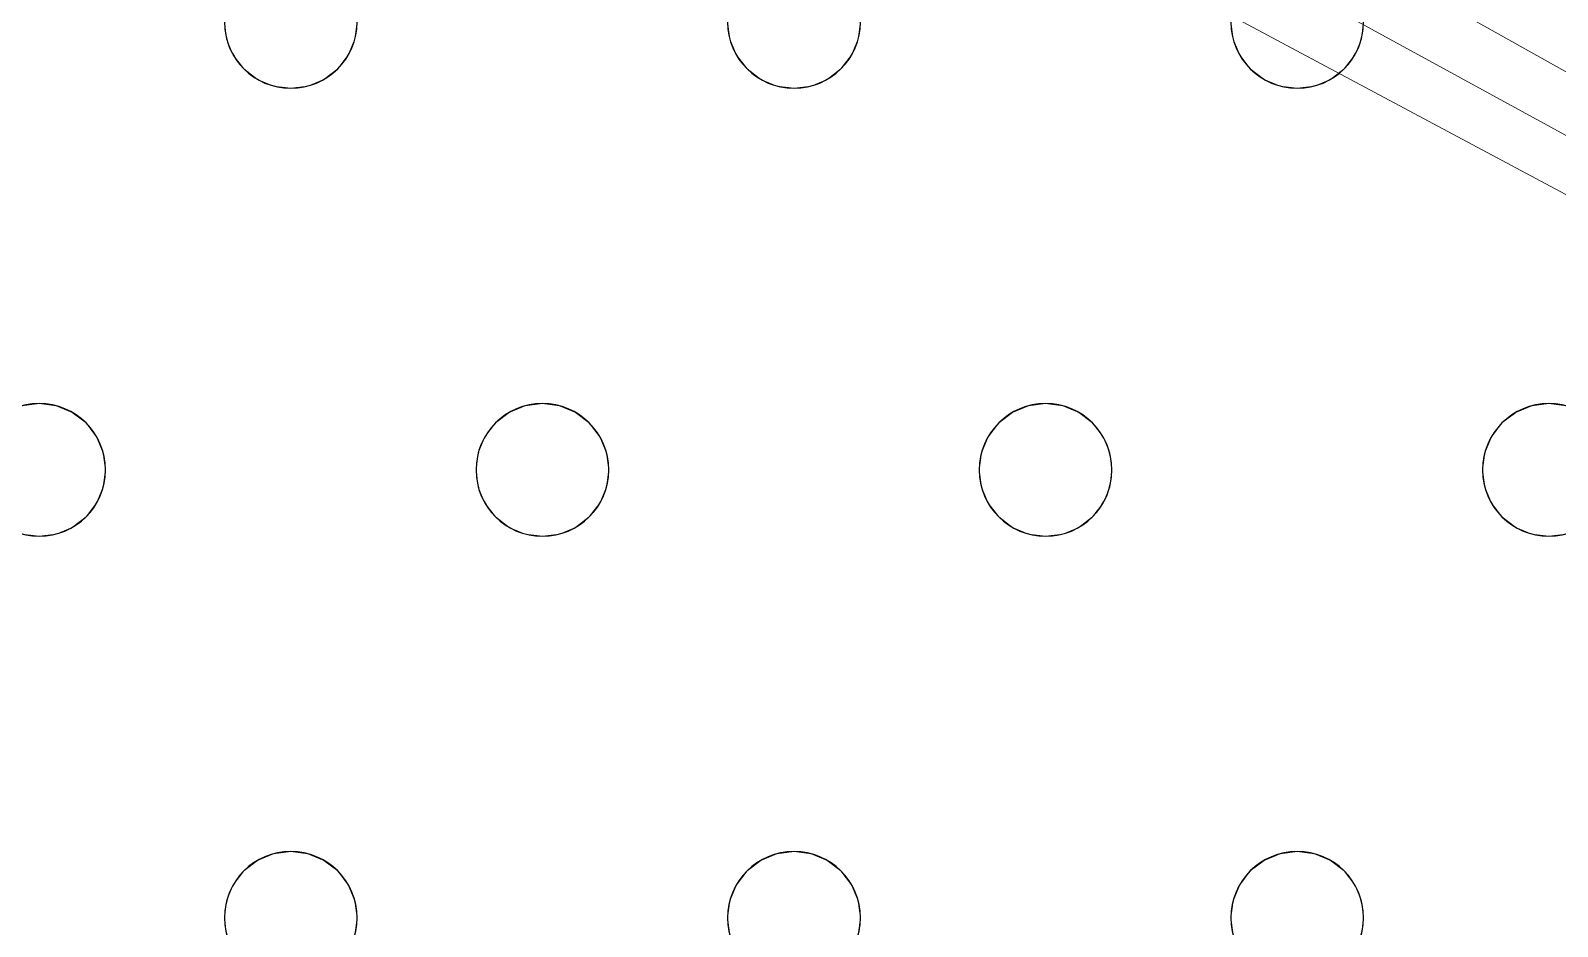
# Model space of a CAD drawing. Header units: millimetres. Extents: x -1 to 1201, y -701 to 1.
# Drawn here: x 695.6 to 787.6, y -287.5 to -233.5 of the extents above; entities that cross this region are included whole.
import ezdxf

# ---------------------------------------------------------------- set-up
doc = ezdxf.new("R2010")
doc.units = ezdxf.units.MM
doc.layers.add('IQ_200_3D', color=1, linetype='Continuous')
doc.layers.add('IQ_204_2D', color=7, linetype='Continuous')

msp = doc.modelspace()

# ---------------------------------------------------------------- linework, layer by layer
at = {"layer": 'IQ_200_3D', "lineweight": 18}
for points, invisible_edges in [([(684.951, -233, 890), (684.815, -234.035, 890), (707.421, -234.035, 890), (707.284, -233, 890)], 10), ([(684.951, -233, 888), (707.284, -233, 888), (707.421, -234.035, 888), (684.815, -234.035, 888)], 5), ([(707.284, -233, 890), (707.421, -234.035, 890), (707.421, -234.035, 888), (707.284, -233, 888)], 2), ([(715.284, -233, 890), (715.148, -234.035, 890), (737.754, -234.035, 890), (737.618, -233, 890)], 10), ([(737.754, -234.035, 888), (715.148, -234.035, 888), (715.284, -233, 888), (737.618, -233, 888)], 5), ([(715.148, -234.035, 890), (715.284, -233, 890), (715.284, -233, 888), (715.148, -234.035, 888)], 8), ([(737.618, -233, 890), (737.754, -234.035, 890), (737.754, -234.035, 888), (737.618, -233, 888)], 2), ([(768.087, -234.035, 890), (767.951, -233, 890), (745.618, -233, 890), (745.481, -234.035, 890)], 10), ([(745.618, -233, 888), (767.951, -233, 888), (768.087, -234.035, 888), (745.481, -234.035, 888)], 5), ([(745.481, -234.035, 890), (745.618, -233, 890), (745.618, -233, 888), (745.481, -234.035, 888)], 8), ([(767.951, -233, 890), (768.087, -234.035, 890), (768.087, -234.035, 888), (767.951, -233, 888)], 2), ([(775.951, -233, 890), (775.815, -234.035, 890), (798.421, -234.035, 890), (798.284, -233, 890)], 10), ([(775.951, -233, 888), (798.284, -233, 888), (798.421, -234.035, 888), (775.815, -234.035, 888)], 5), ([(775.815, -234.035, 890), (775.951, -233, 890), (775.951, -233, 888), (775.815, -234.035, 888)], 8), ([(707.82, -235, 890), (707.421, -234.035, 890), (684.815, -234.035, 890), (684.415, -235, 890)], 10), ([(707.82, -235, 888), (696.118, -256, 888), (684.415, -235, 888), (684.815, -234.035, 888)], 11), ([(707.421, -234.035, 888), (707.82, -235, 888), (684.815, -234.035, 888)], 14), ([(707.421, -234.035, 890), (707.82, -235, 890), (707.82, -235, 888), (707.421, -234.035, 888)], 10), ([(738.153, -235, 890), (737.754, -234.035, 890), (715.148, -234.035, 890), (714.748, -235, 890)], 10), ([(714.748, -235, 888), (715.148, -234.035, 888), (738.153, -235, 888), (726.451, -256, 888)], 14), ([(714.748, -235, 890), (715.148, -234.035, 890), (715.148, -234.035, 888), (714.748, -235, 888)], 10), ([(737.754, -234.035, 888), (738.153, -235, 888), (715.148, -234.035, 888)], 14), ([(737.754, -234.035, 890), (738.153, -235, 890), (738.153, -235, 888), (737.754, -234.035, 888)], 10), ([(768.487, -235, 890), (768.087, -234.035, 890), (745.481, -234.035, 890), (745.082, -235, 890)], 10), ([(745.082, -235, 888), (745.481, -234.035, 888), (768.487, -235, 888), (756.784, -256, 888)], 14), ([(745.082, -235, 890), (745.481, -234.035, 890), (745.481, -234.035, 888), (745.082, -235, 888)], 10), ([(745.481, -234.035, 888), (768.087, -234.035, 888), (768.487, -235, 888)], 13), ([(768.087, -234.035, 890), (768.487, -235, 890), (768.487, -235, 888), (768.087, -234.035, 888)], 10), ([(798.82, -235, 890), (798.421, -234.035, 890), (775.815, -234.035, 890), (775.415, -235, 890)], 10), ([(798.82, -235, 888), (787.118, -256, 888), (775.415, -235, 888), (775.815, -234.035, 888)], 11), ([(775.415, -235, 890), (775.815, -234.035, 890), (775.815, -234.035, 888), (775.415, -235, 888)], 10), ([(798.421, -234.035, 888), (798.82, -235, 888), (775.815, -234.035, 888)], 14), ([(696.118, -256, 890), (684.415, -235, 890), (683.779, -235.828, 890), (695.082, -256.136, 890)], 5), ([(683.779, -235.828, 888), (684.415, -235, 888), (696.118, -256, 888), (695.082, -256.136, 888)], 10), ([(696.118, -256, 890), (707.82, -235, 890), (684.415, -235, 890)], 15), ([(708.456, -235.828, 890), (707.82, -235, 890), (696.118, -256, 890), (697.153, -256.136, 890)], 10), ([(708.456, -235.828, 888), (697.153, -256.136, 888), (696.118, -256, 888), (707.82, -235, 888)], 5), ([(707.82, -235, 890), (708.456, -235.828, 890), (708.456, -235.828, 888), (707.82, -235, 888)], 10), ([(714.113, -235.828, 890), (726.451, -256, 890), (714.748, -235, 890)], 3), ([(726.451, -256, 888), (725.416, -256.136, 888), (714.113, -235.828, 888), (714.748, -235, 888)], 10), ([(714.113, -235.828, 890), (714.748, -235, 890), (714.748, -235, 888), (714.113, -235.828, 888)], 10), ([(726.451, -256, 890), (738.789, -235.828, 890), (738.153, -235, 890), (714.748, -235, 890)], 13), ([(738.789, -235.828, 888), (727.486, -256.136, 888), (726.451, -256, 888), (738.153, -235, 888)], 5), ([(738.153, -235, 890), (738.789, -235.828, 890), (738.789, -235.828, 888), (738.153, -235, 888)], 10), ([(744.446, -235.828, 890), (756.784, -256, 890), (745.082, -235, 890)], 3), ([(744.446, -235.828, 888), (745.082, -235, 888), (756.784, -256, 888)], 14), ([(744.446, -235.828, 890), (745.082, -235, 890), (745.082, -235, 888), (744.446, -235.828, 888)], 10), ([(756.784, -256, 890), (769.122, -235.828, 890), (768.487, -235, 890), (745.082, -235, 890)], 13), ([(756.784, -256, 888), (768.487, -235, 888), (769.122, -235.828, 888), (757.82, -256.136, 888)], 5), ([(768.487, -235, 890), (769.122, -235.828, 890), (769.122, -235.828, 888), (768.487, -235, 888)], 10), ([(787.118, -256, 890), (775.415, -235, 890), (774.779, -235.828, 890), (786.082, -256.136, 890)], 5), ([(787.118, -256, 888), (786.082, -256.136, 888), (774.779, -235.828, 888), (775.415, -235, 888)], 10), ([(774.779, -235.828, 890), (775.415, -235, 890), (775.415, -235, 888), (774.779, -235.828, 888)], 10), ([(787.118, -256, 890), (799.456, -235.828, 890), (798.82, -235, 890), (775.415, -235, 890)], 13), ([(799.456, -235.828, 888), (788.153, -256.136, 888), (787.118, -256, 888), (798.82, -235, 888)], 5), ([(709.284, -236.464, 890), (708.456, -235.828, 890), (697.153, -256.136, 890), (698.118, -256.536, 890)], 10), ([(709.284, -236.464, 888), (697.153, -256.136, 888), (708.456, -235.828, 888)], 3), ([(698.118, -256.536, 888), (697.153, -256.136, 888), (709.284, -236.464, 888), (710.249, -236.864, 888)], 10), ([(710.249, -236.864, 890), (709.284, -236.464, 890), (698.118, -256.536, 890), (698.946, -257.172, 890)], 10), ([(708.456, -235.828, 890), (709.284, -236.464, 890), (709.284, -236.464, 888), (708.456, -235.828, 888)], 10), ([(709.284, -236.464, 890), (710.249, -236.864, 890), (710.249, -236.864, 888), (709.284, -236.464, 888)], 10), ([(713.284, -236.464, 890), (712.32, -236.864, 890), (724.451, -256.536, 890), (725.416, -256.136, 890)], 10), ([(712.32, -236.864, 888), (713.284, -236.464, 888), (724.451, -256.536, 888), (723.622, -257.172, 888)], 10), ([(712.32, -236.864, 890), (713.284, -236.464, 890), (713.284, -236.464, 888), (712.32, -236.864, 888)], 10), ([(714.113, -235.828, 890), (713.284, -236.464, 890), (725.416, -256.136, 890), (726.451, -256, 890)], 10), ([(713.284, -236.464, 888), (714.113, -235.828, 888), (725.416, -256.136, 888), (724.451, -256.536, 888)], 10), ([(713.284, -236.464, 890), (714.113, -235.828, 890), (714.113, -235.828, 888), (713.284, -236.464, 888)], 10), ([(727.486, -256.136, 890), (739.618, -236.464, 890), (738.789, -235.828, 890), (726.451, -256, 890)], 5), ([(739.618, -236.464, 888), (728.451, -256.536, 888), (727.486, -256.136, 888), (738.789, -235.828, 888)], 5), ([(739.618, -236.464, 890), (727.486, -256.136, 890), (728.451, -256.536, 890)], 13), ([(740.582, -236.864, 890), (739.618, -236.464, 890), (728.451, -256.536, 890), (729.279, -257.172, 890)], 10), ([(740.582, -236.864, 888), (728.451, -256.536, 888), (739.618, -236.464, 888)], 3), ([(738.789, -235.828, 890), (739.618, -236.464, 890), (739.618, -236.464, 888), (738.789, -235.828, 888)], 10), ([(739.618, -236.464, 890), (740.582, -236.864, 890), (740.582, -236.864, 888), (739.618, -236.464, 888)], 10), ([(743.618, -236.464, 890), (742.653, -236.864, 890), (754.784, -256.536, 890), (755.749, -256.136, 890)], 10), ([(754.784, -256.536, 888), (742.653, -236.864, 888), (743.618, -236.464, 888), (755.749, -256.136, 888)], 5), ([(742.653, -236.864, 890), (743.618, -236.464, 890), (743.618, -236.464, 888), (742.653, -236.864, 888)], 10), ([(744.446, -235.828, 890), (743.618, -236.464, 890), (755.749, -256.136, 890), (756.784, -256, 890)], 10), ([(755.749, -256.136, 888), (743.618, -236.464, 888), (744.446, -235.828, 888), (756.784, -256, 888)], 5), ([(743.618, -236.464, 890), (744.446, -235.828, 890), (744.446, -235.828, 888), (743.618, -236.464, 888)], 10), ([(757.82, -256.136, 890), (769.951, -236.464, 890), (769.122, -235.828, 890), (756.784, -256, 890)], 5), ([(769.951, -236.464, 888), (758.784, -256.536, 888), (757.82, -256.136, 888), (769.122, -235.828, 888)], 5), ([(769.951, -236.464, 890), (757.82, -256.136, 890), (758.784, -256.536, 890)], 13), ([(770.916, -236.864, 890), (769.951, -236.464, 890), (758.784, -256.536, 890), (759.613, -257.172, 890)], 10), ([(770.916, -236.864, 888), (759.613, -257.172, 888), (758.784, -256.536, 888), (769.951, -236.464, 888)], 5), ([(769.122, -235.828, 890), (769.951, -236.464, 890), (769.951, -236.464, 888), (769.122, -235.828, 888)], 10), ([(769.951, -236.464, 890), (770.916, -236.864, 890), (770.916, -236.864, 888), (769.951, -236.464, 888)], 10), ([(785.118, -256.536, 890), (773.951, -236.464, 890), (772.986, -236.864, 890), (784.289, -257.172, 890)], 5), ([(785.118, -256.536, 888), (784.289, -257.172, 888), (772.986, -236.864, 888), (773.951, -236.464, 888)], 10), ([(772.986, -236.864, 890), (773.951, -236.464, 890), (773.951, -236.464, 888), (772.986, -236.864, 888)], 10), ([(786.082, -256.136, 890), (774.779, -235.828, 890), (773.951, -236.464, 890), (785.118, -256.536, 890)], 5), ([(786.082, -256.136, 888), (785.118, -256.536, 888), (773.951, -236.464, 888), (774.779, -235.828, 888)], 10), ([(773.951, -236.464, 890), (774.779, -235.828, 890), (774.779, -235.828, 888), (773.951, -236.464, 888)], 10), ([(788.153, -256.136, 890), (800.284, -236.464, 890), (799.456, -235.828, 890), (787.118, -256, 890)], 5), ([(698.946, -257.172, 888), (698.118, -256.536, 888), (710.249, -236.864, 888), (711.284, -237, 888)], 10), ([(711.284, -237, 890), (710.249, -236.864, 890), (698.946, -257.172, 890), (699.582, -258, 890)], 10), ([(711.284, -237, 888), (722.987, -258, 888), (699.582, -258, 888), (698.946, -257.172, 888)], 11), ([(699.582, -258, 890), (699.981, -258.965, 890), (722.987, -258, 890), (711.284, -237, 890)], 14), ([(711.284, -237, 888), (710.249, -236.864, 888), (710.249, -236.864, 890), (711.284, -237, 890)], 10), ([(723.622, -257.172, 890), (712.32, -236.864, 890), (711.284, -237, 890), (722.987, -258, 890)], 5), ([(723.622, -257.172, 888), (722.987, -258, 888), (711.284, -237, 888), (712.32, -236.864, 888)], 10), ([(712.32, -236.864, 888), (711.284, -237, 888), (711.284, -237, 890), (712.32, -236.864, 890)], 10), ([(712.32, -236.864, 890), (723.622, -257.172, 890), (724.451, -256.536, 890)], 13), ([(740.582, -236.864, 888), (741.618, -237, 888), (729.279, -257.172, 888), (728.451, -256.536, 888)], 10), ([(741.618, -237, 890), (740.582, -236.864, 890), (729.279, -257.172, 890), (729.915, -258, 890)], 10), ([(729.279, -257.172, 888), (741.618, -237, 888), (729.915, -258, 888)], 3), ([(753.32, -258, 890), (741.618, -237, 890), (729.915, -258, 890), (730.315, -258.965, 890)], 11), ([(753.32, -258, 888), (730.315, -258.965, 888), (729.915, -258, 888), (741.618, -237, 888)], 13), ([(741.618, -237, 888), (740.582, -236.864, 888), (740.582, -236.864, 890), (741.618, -237, 890)], 10), ([(742.653, -236.864, 890), (741.618, -237, 890), (753.956, -257.172, 890), (754.784, -256.536, 890)], 10), ([(741.618, -237, 888), (742.653, -236.864, 888), (753.956, -257.172, 888), (753.32, -258, 888)], 10), ([(742.653, -236.864, 888), (741.618, -237, 888), (741.618, -237, 890), (742.653, -236.864, 890)], 10), ([(753.956, -257.172, 890), (741.618, -237, 890), (753.32, -258, 890)], 3), ([(742.653, -236.864, 888), (754.784, -256.536, 888), (753.956, -257.172, 888)], 13), ([(771.951, -237, 890), (770.916, -236.864, 890), (759.613, -257.172, 890), (760.248, -258, 890)], 10), ([(771.951, -237, 888), (760.248, -258, 888), (759.613, -257.172, 888), (770.916, -236.864, 888)], 5), ([(760.248, -258, 890), (760.648, -258.965, 890), (783.653, -258, 890), (771.951, -237, 890)], 14), ([(783.653, -258, 888), (760.248, -258, 888), (771.951, -237, 888)], 15), ([(771.951, -237, 888), (770.916, -236.864, 888), (770.916, -236.864, 890), (771.951, -237, 890)], 10), ([(784.289, -257.172, 890), (772.986, -236.864, 890), (771.951, -237, 890), (783.653, -258, 890)], 5), ([(784.289, -257.172, 888), (783.653, -258, 888), (771.951, -237, 888), (772.986, -236.864, 888)], 10), ([(772.986, -236.864, 888), (771.951, -237, 888), (771.951, -237, 890), (772.986, -236.864, 890)], 10), ([(695.082, -256.136, 888), (696.118, -256, 888), (696.118, -256, 890), (695.082, -256.136, 890)], 10), ([(696.118, -256, 888), (697.153, -256.136, 888), (697.153, -256.136, 890), (696.118, -256, 890)], 10), ([(698.118, -256.536, 890), (697.153, -256.136, 890), (697.153, -256.136, 888), (698.118, -256.536, 888)], 10), ([(698.946, -257.172, 890), (698.118, -256.536, 890), (698.118, -256.536, 888), (698.946, -257.172, 888)], 10), ([(724.451, -256.536, 890), (723.622, -257.172, 890), (723.622, -257.172, 888), (724.451, -256.536, 888)], 10), ([(725.416, -256.136, 890), (724.451, -256.536, 890), (724.451, -256.536, 888), (725.416, -256.136, 888)], 10), ([(725.416, -256.136, 888), (726.451, -256, 888), (726.451, -256, 890), (725.416, -256.136, 890)], 10), ([(726.451, -256, 888), (727.486, -256.136, 888), (727.486, -256.136, 890), (726.451, -256, 890)], 10), ([(728.451, -256.536, 890), (727.486, -256.136, 890), (727.486, -256.136, 888), (728.451, -256.536, 888)], 10), ([(729.279, -257.172, 890), (728.451, -256.536, 890), (728.451, -256.536, 888), (729.279, -257.172, 888)], 10), ([(754.784, -256.536, 890), (753.956, -257.172, 890), (753.956, -257.172, 888), (754.784, -256.536, 888)], 10), ([(755.749, -256.136, 890), (754.784, -256.536, 890), (754.784, -256.536, 888), (755.749, -256.136, 888)], 10), ([(755.749, -256.136, 888), (756.784, -256, 888), (756.784, -256, 890), (755.749, -256.136, 890)], 10), ([(756.784, -256, 888), (757.82, -256.136, 888), (757.82, -256.136, 890), (756.784, -256, 890)], 10), ([(758.784, -256.536, 890), (757.82, -256.136, 890), (757.82, -256.136, 888), (758.784, -256.536, 888)], 10), ([(759.613, -257.172, 890), (758.784, -256.536, 890), (758.784, -256.536, 888), (759.613, -257.172, 888)], 10), ([(785.118, -256.536, 890), (784.289, -257.172, 890), (784.289, -257.172, 888), (785.118, -256.536, 888)], 10), ([(786.082, -256.136, 890), (785.118, -256.536, 890), (785.118, -256.536, 888), (786.082, -256.136, 888)], 10), ([(786.082, -256.136, 888), (787.118, -256, 888), (787.118, -256, 890), (786.082, -256.136, 890)], 10), ([(787.118, -256, 888), (788.153, -256.136, 888), (788.153, -256.136, 890), (787.118, -256, 890)], 10), ([(699.582, -258, 890), (698.946, -257.172, 890), (698.946, -257.172, 888), (699.582, -258, 888)], 10), ([(723.622, -257.172, 890), (722.987, -258, 890), (722.987, -258, 888), (723.622, -257.172, 888)], 10), ([(729.915, -258, 890), (729.279, -257.172, 890), (729.279, -257.172, 888), (729.915, -258, 888)], 10), ([(753.956, -257.172, 890), (753.32, -258, 890), (753.32, -258, 888), (753.956, -257.172, 888)], 10), ([(760.248, -258, 890), (759.613, -257.172, 890), (759.613, -257.172, 888), (760.248, -258, 888)], 10), ([(784.289, -257.172, 890), (783.653, -258, 890), (783.653, -258, 888), (784.289, -257.172, 888)], 10), ([(699.981, -258.965, 888), (699.582, -258, 888), (722.987, -258, 888), (722.587, -258.965, 888)], 10), ([(699.981, -258.965, 890), (699.582, -258, 890), (699.582, -258, 888), (699.981, -258.965, 888)], 10), ([(699.981, -258.965, 890), (700.118, -260, 890), (722.587, -258.965, 890), (722.987, -258, 890)], 10), ([(722.987, -258, 890), (722.587, -258.965, 890), (722.587, -258.965, 888), (722.987, -258, 888)], 10), ([(730.315, -258.965, 890), (729.915, -258, 890), (729.915, -258, 888), (730.315, -258.965, 888)], 10), ([(730.315, -258.965, 890), (730.451, -260, 890), (752.921, -258.965, 890), (753.32, -258, 890)], 10), ([(752.921, -258.965, 888), (730.451, -260, 888), (730.315, -258.965, 888), (753.32, -258, 888)], 5), ([(753.32, -258, 890), (752.921, -258.965, 890), (752.921, -258.965, 888), (753.32, -258, 888)], 10), ([(760.648, -258.965, 888), (760.248, -258, 888), (783.653, -258, 888), (783.254, -258.965, 888)], 10), ([(760.648, -258.965, 890), (760.248, -258, 890), (760.248, -258, 888), (760.648, -258.965, 888)], 10), ([(760.648, -258.965, 890), (760.784, -260, 890), (783.254, -258.965, 890), (783.653, -258, 890)], 10), ([(783.653, -258, 890), (783.254, -258.965, 890), (783.254, -258.965, 888), (783.653, -258, 888)], 10), ([(700.118, -260, 890), (699.981, -261.035, 890), (722.451, -260, 890), (722.587, -258.965, 890)], 10), ([(700.118, -260, 888), (699.981, -258.965, 888), (722.587, -258.965, 888), (722.451, -260, 888)], 10), ([(700.118, -260, 890), (699.981, -258.965, 890), (699.981, -258.965, 888), (700.118, -260, 888)], 2), ([(722.587, -258.965, 890), (722.451, -260, 890), (722.451, -260, 888), (722.587, -258.965, 888)], 8), ([(730.451, -260, 890), (730.315, -261.035, 890), (752.784, -260, 890), (752.921, -258.965, 890)], 10), ([(752.784, -260, 888), (730.315, -261.035, 888), (730.451, -260, 888), (752.921, -258.965, 888)], 5), ([(730.451, -260, 890), (730.315, -258.965, 890), (730.315, -258.965, 888), (730.451, -260, 888)], 2), ([(752.921, -258.965, 890), (752.784, -260, 890), (752.784, -260, 888), (752.921, -258.965, 888)], 8), ([(760.784, -260, 890), (760.648, -261.035, 890), (783.118, -260, 890), (783.254, -258.965, 890)], 10), ([(760.784, -260, 888), (760.648, -258.965, 888), (783.254, -258.965, 888), (783.118, -260, 888)], 10), ([(760.784, -260, 890), (760.648, -258.965, 890), (760.648, -258.965, 888), (760.784, -260, 888)], 2), ([(783.254, -258.965, 890), (783.118, -260, 890), (783.118, -260, 888), (783.254, -258.965, 888)], 8), ([(699.981, -261.035, 890), (699.582, -262, 890), (722.587, -261.035, 890), (722.451, -260, 890)], 10), ([(699.981, -261.035, 888), (700.118, -260, 888), (722.451, -260, 888), (722.587, -261.035, 888)], 10), ([(699.981, -261.035, 890), (700.118, -260, 890), (700.118, -260, 888), (699.981, -261.035, 888)], 8), ([(722.451, -260, 890), (722.587, -261.035, 890), (722.587, -261.035, 888), (722.451, -260, 888)], 2), ([(730.315, -261.035, 890), (729.915, -262, 890), (752.921, -261.035, 890), (752.784, -260, 890)], 10), ([(752.784, -260, 888), (752.921, -261.035, 888), (730.315, -261.035, 888)], 14), ([(730.315, -261.035, 890), (730.451, -260, 890), (730.451, -260, 888), (730.315, -261.035, 888)], 8), ([(752.784, -260, 890), (752.921, -261.035, 890), (752.921, -261.035, 888), (752.784, -260, 888)], 2), ([(760.648, -261.035, 890), (760.248, -262, 890), (783.254, -261.035, 890), (783.118, -260, 890)], 10), ([(760.648, -261.035, 888), (760.784, -260, 888), (783.118, -260, 888), (783.254, -261.035, 888)], 10), ([(760.648, -261.035, 890), (760.784, -260, 890), (760.784, -260, 888), (760.648, -261.035, 888)], 8), ([(783.118, -260, 890), (783.254, -261.035, 890), (783.254, -261.035, 888), (783.118, -260, 888)], 2), ([(722.587, -261.035, 890), (699.582, -262, 890), (722.987, -262, 890)], 3), ([(699.582, -262, 888), (699.981, -261.035, 888), (722.587, -261.035, 888)], 14), ([(722.987, -262, 888), (711.284, -283, 888), (699.582, -262, 888), (722.587, -261.035, 888)], 7), ([(699.582, -262, 890), (699.981, -261.035, 890), (699.981, -261.035, 888), (699.582, -262, 888)], 10), ([(722.587, -261.035, 890), (722.987, -262, 890), (722.987, -262, 888), (722.587, -261.035, 888)], 10), ([(729.915, -262, 890), (753.32, -262, 890), (752.921, -261.035, 890)], 13), ([(729.915, -262, 888), (730.315, -261.035, 888), (752.921, -261.035, 888), (753.32, -262, 888)], 10), ([(729.915, -262, 890), (730.315, -261.035, 890), (730.315, -261.035, 888), (729.915, -262, 888)], 10), ([(752.921, -261.035, 890), (753.32, -262, 890), (753.32, -262, 888), (752.921, -261.035, 888)], 10), ([(783.254, -261.035, 890), (760.248, -262, 890), (783.653, -262, 890)], 3), ([(760.248, -262, 888), (760.648, -261.035, 888), (783.254, -261.035, 888)], 14), ([(783.653, -262, 888), (771.951, -283, 888), (760.248, -262, 888), (783.254, -261.035, 888)], 7), ([(760.248, -262, 890), (760.648, -261.035, 890), (760.648, -261.035, 888), (760.248, -262, 888)], 10), ([(783.254, -261.035, 890), (783.653, -262, 890), (783.653, -262, 888), (783.254, -261.035, 888)], 10), ([(711.284, -283, 890), (722.987, -262, 890), (699.582, -262, 890), (698.946, -262.828, 890)], 11), ([(711.284, -283, 888), (710.249, -283.136, 888), (698.946, -262.828, 888), (699.582, -262, 888)], 10), ([(698.946, -262.828, 890), (699.582, -262, 890), (699.582, -262, 888), (698.946, -262.828, 888)], 10), ([(711.284, -283, 890), (723.622, -262.828, 890), (722.987, -262, 890)], 13), ([(723.622, -262.828, 888), (712.32, -283.136, 888), (711.284, -283, 888), (722.987, -262, 888)], 5), ([(722.987, -262, 890), (723.622, -262.828, 890), (723.622, -262.828, 888), (722.987, -262, 888)], 10), ([(741.618, -283, 890), (729.915, -262, 890), (729.279, -262.828, 890), (740.582, -283.136, 890)], 5), ([(741.618, -283, 888), (740.582, -283.136, 888), (729.279, -262.828, 888), (729.915, -262, 888)], 10), ([(729.279, -262.828, 890), (729.915, -262, 890), (729.915, -262, 888), (729.279, -262.828, 888)], 10), ([(753.32, -262, 890), (729.915, -262, 890), (741.618, -283, 890), (753.956, -262.828, 890)], 7), ([(741.618, -283, 888), (729.915, -262, 888), (753.32, -262, 888)], 15), ([(753.956, -262.828, 888), (742.653, -283.136, 888), (741.618, -283, 888), (753.32, -262, 888)], 5), ([(753.32, -262, 890), (753.956, -262.828, 890), (753.956, -262.828, 888), (753.32, -262, 888)], 10), ([(771.951, -283, 890), (783.653, -262, 890), (760.248, -262, 890), (759.613, -262.828, 890)], 11), ([(771.951, -283, 888), (770.916, -283.136, 888), (759.613, -262.828, 888), (760.248, -262, 888)], 10), ([(759.613, -262.828, 890), (760.248, -262, 890), (760.248, -262, 888), (759.613, -262.828, 888)], 10), ([(771.951, -283, 890), (784.289, -262.828, 890), (783.653, -262, 890)], 13), ([(784.289, -262.828, 888), (772.986, -283.136, 888), (771.951, -283, 888), (783.653, -262, 888)], 5), ([(783.653, -262, 890), (784.289, -262.828, 890), (784.289, -262.828, 888), (783.653, -262, 888)], 10), ([(698.946, -262.828, 890), (698.118, -263.464, 890), (710.249, -283.136, 890), (711.284, -283, 890)], 10), ([(710.249, -283.136, 888), (709.284, -283.536, 888), (698.118, -263.464, 888), (698.946, -262.828, 888)], 10), ([(698.118, -263.464, 890), (698.946, -262.828, 890), (698.946, -262.828, 888), (698.118, -263.464, 888)], 10), ([(712.32, -283.136, 890), (724.451, -263.464, 890), (723.622, -262.828, 890), (711.284, -283, 890)], 5), ([(712.32, -283.136, 888), (723.622, -262.828, 888), (724.451, -263.464, 888)], 13), ([(723.622, -262.828, 890), (724.451, -263.464, 890), (724.451, -263.464, 888), (723.622, -262.828, 888)], 10), ([(729.279, -262.828, 890), (728.451, -263.464, 890), (740.582, -283.136, 890)], 14), ([(728.451, -263.464, 888), (729.279, -262.828, 888), (740.582, -283.136, 888)], 14), ([(728.451, -263.464, 890), (729.279, -262.828, 890), (729.279, -262.828, 888), (728.451, -263.464, 888)], 10), ([(753.956, -262.828, 890), (741.618, -283, 890), (742.653, -283.136, 890), (754.784, -263.464, 890)], 5), ([(754.784, -263.464, 888), (743.618, -283.536, 888), (742.653, -283.136, 888), (753.956, -262.828, 888)], 5), ([(753.956, -262.828, 890), (754.784, -263.464, 890), (754.784, -263.464, 888), (753.956, -262.828, 888)], 10), ([(759.613, -262.828, 890), (758.784, -263.464, 890), (770.916, -283.136, 890), (771.951, -283, 890)], 10), ([(770.916, -283.136, 888), (769.951, -283.536, 888), (758.784, -263.464, 888), (759.613, -262.828, 888)], 10), ([(758.784, -263.464, 890), (759.613, -262.828, 890), (759.613, -262.828, 888), (758.784, -263.464, 888)], 10), ([(772.986, -283.136, 890), (785.118, -263.464, 890), (784.289, -262.828, 890), (771.951, -283, 890)], 5), ([(785.118, -263.464, 888), (773.951, -283.536, 888), (772.986, -283.136, 888), (784.289, -262.828, 888)], 5), ([(784.289, -262.828, 890), (785.118, -263.464, 890), (785.118, -263.464, 888), (784.289, -262.828, 888)], 10), ([(696.118, -264, 890), (695.082, -263.864, 890), (683.779, -284.172, 890), (684.415, -285, 890)], 10), ([(696.118, -264, 888), (683.779, -284.172, 888), (695.082, -263.864, 888)], 3), ([(684.415, -285, 888), (683.779, -284.172, 888), (696.118, -264, 888), (707.82, -285, 888)], 14), ([(696.118, -264, 890), (684.415, -285, 890), (707.82, -285, 890), (708.456, -284.172, 890)], 11), ([(696.118, -264, 888), (695.082, -263.864, 888), (695.082, -263.864, 890), (696.118, -264, 890)], 10), ([(697.153, -263.864, 890), (696.118, -264, 890), (708.456, -284.172, 890), (709.284, -283.536, 890)], 10), ([(708.456, -284.172, 888), (707.82, -285, 888), (696.118, -264, 888), (697.153, -263.864, 888)], 10), ([(697.153, -263.864, 888), (696.118, -264, 888), (696.118, -264, 890), (697.153, -263.864, 890)], 10), ([(698.118, -263.464, 890), (697.153, -263.864, 890), (709.284, -283.536, 890), (710.249, -283.136, 890)], 10), ([(709.284, -283.536, 888), (708.456, -284.172, 888), (697.153, -263.864, 888), (698.118, -263.464, 888)], 10), ([(697.153, -263.864, 890), (698.118, -263.464, 890), (698.118, -263.464, 888), (697.153, -263.864, 888)], 10), ([(713.284, -283.536, 890), (725.416, -263.864, 890), (724.451, -263.464, 890), (712.32, -283.136, 890)], 5), ([(713.284, -283.536, 888), (712.32, -283.136, 888), (724.451, -263.464, 888), (725.416, -263.864, 888)], 10), ([(714.113, -284.172, 890), (726.451, -264, 890), (725.416, -263.864, 890), (713.284, -283.536, 890)], 5), ([(725.416, -263.864, 888), (726.451, -264, 888), (714.113, -284.172, 888), (713.284, -283.536, 888)], 10), ([(726.451, -264, 890), (714.113, -284.172, 890), (714.748, -285, 890)], 13), ([(714.748, -285, 888), (714.113, -284.172, 888), (726.451, -264, 888), (738.153, -285, 888)], 14), ([(726.451, -264, 890), (714.748, -285, 890), (738.153, -285, 890), (738.789, -284.172, 890)], 11), ([(724.451, -263.464, 890), (725.416, -263.864, 890), (725.416, -263.864, 888), (724.451, -263.464, 888)], 10), ([(726.451, -264, 888), (725.416, -263.864, 888), (725.416, -263.864, 890), (726.451, -264, 890)], 10), ([(738.789, -284.172, 890), (739.618, -283.536, 890), (727.486, -263.864, 890), (726.451, -264, 890)], 10), ([(727.486, -263.864, 888), (739.618, -283.536, 888), (738.789, -284.172, 888), (726.451, -264, 888)], 5), ([(727.486, -263.864, 888), (726.451, -264, 888), (726.451, -264, 890), (727.486, -263.864, 890)], 10), ([(738.789, -284.172, 888), (738.153, -285, 888), (726.451, -264, 888)], 14), ([(728.451, -263.464, 890), (727.486, -263.864, 890), (739.618, -283.536, 890), (740.582, -283.136, 890)], 10), ([(728.451, -263.464, 888), (740.582, -283.136, 888), (739.618, -283.536, 888), (727.486, -263.864, 888)], 5), ([(727.486, -263.864, 890), (728.451, -263.464, 890), (728.451, -263.464, 888), (727.486, -263.864, 888)], 10), ([(754.784, -263.464, 890), (742.653, -283.136, 890), (743.618, -283.536, 890), (755.749, -263.864, 890)], 5), ([(755.749, -263.864, 888), (744.446, -284.172, 888), (743.618, -283.536, 888), (754.784, -263.464, 888)], 5), ([(755.749, -263.864, 890), (743.618, -283.536, 890), (744.446, -284.172, 890)], 13), ([(756.784, -264, 890), (755.749, -263.864, 890), (744.446, -284.172, 890), (745.082, -285, 890)], 10), ([(756.784, -264, 888), (745.082, -285, 888), (744.446, -284.172, 888), (755.749, -263.864, 888)], 5), ([(745.082, -285, 890), (745.481, -285.965, 890), (768.487, -285, 890), (756.784, -264, 890)], 14), ([(756.784, -264, 888), (769.122, -284.172, 888), (768.487, -285, 888), (745.082, -285, 888)], 13), ([(754.784, -263.464, 890), (755.749, -263.864, 890), (755.749, -263.864, 888), (754.784, -263.464, 888)], 10), ([(756.784, -264, 888), (755.749, -263.864, 888), (755.749, -263.864, 890), (756.784, -264, 890)], 10), ([(756.784, -264, 890), (768.487, -285, 890), (769.122, -284.172, 890), (757.82, -263.864, 890)], 5), ([(756.784, -264, 888), (757.82, -263.864, 888), (769.122, -284.172, 888)], 14), ([(757.82, -263.864, 888), (756.784, -264, 888), (756.784, -264, 890), (757.82, -263.864, 890)], 10), ([(769.951, -283.536, 890), (758.784, -263.464, 890), (757.82, -263.864, 890), (769.122, -284.172, 890)], 5), ([(769.951, -283.536, 888), (769.122, -284.172, 888), (757.82, -263.864, 888), (758.784, -263.464, 888)], 10), ([(757.82, -263.864, 890), (758.784, -263.464, 890), (758.784, -263.464, 888), (757.82, -263.864, 888)], 10), ([(758.784, -263.464, 890), (769.951, -283.536, 890), (770.916, -283.136, 890)], 13), ([(773.951, -283.536, 890), (786.082, -263.864, 890), (785.118, -263.464, 890), (772.986, -283.136, 890)], 5), ([(786.082, -263.864, 888), (774.779, -284.172, 888), (773.951, -283.536, 888), (785.118, -263.464, 888)], 5), ([(774.779, -284.172, 890), (787.118, -264, 890), (786.082, -263.864, 890), (773.951, -283.536, 890)], 5), ([(787.118, -264, 888), (775.415, -285, 888), (774.779, -284.172, 888), (786.082, -263.864, 888)], 5), ([(775.415, -285, 890), (787.118, -264, 890), (774.779, -284.172, 890)], 3), ([(775.415, -285, 890), (775.815, -285.965, 890), (798.82, -285, 890), (787.118, -264, 890)], 14), ([(798.82, -285, 888), (775.415, -285, 888), (787.118, -264, 888), (799.456, -284.172, 888)], 7), ([(785.118, -263.464, 890), (786.082, -263.864, 890), (786.082, -263.864, 888), (785.118, -263.464, 888)], 10), ([(787.118, -264, 888), (786.082, -263.864, 888), (786.082, -263.864, 890), (787.118, -264, 890)], 10), ([(787.118, -264, 890), (798.82, -285, 890), (799.456, -284.172, 890), (788.153, -263.864, 890)], 5), ([(788.153, -263.864, 888), (800.284, -283.536, 888), (799.456, -284.172, 888), (787.118, -264, 888)], 5), ([(788.153, -263.864, 888), (787.118, -264, 888), (787.118, -264, 890), (788.153, -263.864, 890)], 10), ([(710.249, -283.136, 890), (709.284, -283.536, 890), (709.284, -283.536, 888), (710.249, -283.136, 888)], 10), ([(710.249, -283.136, 888), (711.284, -283, 888), (711.284, -283, 890), (710.249, -283.136, 890)], 10), ([(711.284, -283, 888), (712.32, -283.136, 888), (712.32, -283.136, 890), (711.284, -283, 890)], 10), ([(713.284, -283.536, 890), (712.32, -283.136, 890), (712.32, -283.136, 888), (713.284, -283.536, 888)], 10), ([(740.582, -283.136, 890), (739.618, -283.536, 890), (739.618, -283.536, 888), (740.582, -283.136, 888)], 10), ([(740.582, -283.136, 888), (741.618, -283, 888), (741.618, -283, 890), (740.582, -283.136, 890)], 10), ([(741.618, -283, 888), (742.653, -283.136, 888), (742.653, -283.136, 890), (741.618, -283, 890)], 10), ([(743.618, -283.536, 890), (742.653, -283.136, 890), (742.653, -283.136, 888), (743.618, -283.536, 888)], 10), ([(770.916, -283.136, 890), (769.951, -283.536, 890), (769.951, -283.536, 888), (770.916, -283.136, 888)], 10), ([(770.916, -283.136, 888), (771.951, -283, 888), (771.951, -283, 890), (770.916, -283.136, 890)], 10), ([(771.951, -283, 888), (772.986, -283.136, 888), (772.986, -283.136, 890), (771.951, -283, 890)], 10), ([(773.951, -283.536, 890), (772.986, -283.136, 890), (772.986, -283.136, 888), (773.951, -283.536, 888)], 10), ([(708.456, -284.172, 890), (707.82, -285, 890), (707.82, -285, 888), (708.456, -284.172, 888)], 10), ([(709.284, -283.536, 890), (708.456, -284.172, 890), (708.456, -284.172, 888), (709.284, -283.536, 888)], 10), ([(714.113, -284.172, 890), (713.284, -283.536, 890), (713.284, -283.536, 888), (714.113, -284.172, 888)], 10), ([(714.748, -285, 890), (714.113, -284.172, 890), (714.113, -284.172, 888), (714.748, -285, 888)], 10), ([(738.789, -284.172, 890), (738.153, -285, 890), (738.153, -285, 888), (738.789, -284.172, 888)], 10), ([(739.618, -283.536, 890), (738.789, -284.172, 890), (738.789, -284.172, 888), (739.618, -283.536, 888)], 10), ([(744.446, -284.172, 890), (743.618, -283.536, 890), (743.618, -283.536, 888), (744.446, -284.172, 888)], 10), ([(745.082, -285, 890), (744.446, -284.172, 890), (744.446, -284.172, 888), (745.082, -285, 888)], 10), ([(769.122, -284.172, 890), (768.487, -285, 890), (768.487, -285, 888), (769.122, -284.172, 888)], 10), ([(769.951, -283.536, 890), (769.122, -284.172, 890), (769.122, -284.172, 888), (769.951, -283.536, 888)], 10), ([(774.779, -284.172, 890), (773.951, -283.536, 890), (773.951, -283.536, 888), (774.779, -284.172, 888)], 10), ([(775.415, -285, 890), (774.779, -284.172, 890), (774.779, -284.172, 888), (775.415, -285, 888)], 10), ([(684.815, -285.965, 890), (707.421, -285.965, 890), (707.82, -285, 890), (684.415, -285, 890)], 5), ([(707.82, -285, 888), (707.421, -285.965, 888), (684.815, -285.965, 888), (684.415, -285, 888)], 10), ([(707.82, -285, 890), (707.421, -285.965, 890), (707.421, -285.965, 888), (707.82, -285, 888)], 10), ([(715.148, -285.965, 890), (738.153, -285, 890), (714.748, -285, 890)], 3), ([(738.153, -285, 888), (737.754, -285.965, 888), (715.148, -285.965, 888), (714.748, -285, 888)], 10), ([(715.148, -285.965, 890), (714.748, -285, 890), (714.748, -285, 888), (715.148, -285.965, 888)], 10), ([(715.148, -285.965, 890), (715.284, -287, 890), (737.754, -285.965, 890), (738.153, -285, 890)], 10), ([(738.153, -285, 890), (737.754, -285.965, 890), (737.754, -285.965, 888), (738.153, -285, 888)], 10), ([(768.487, -285, 888), (768.087, -285.965, 888), (745.481, -285.965, 888), (745.082, -285, 888)], 10), ([(745.481, -285.965, 890), (745.082, -285, 890), (745.082, -285, 888), (745.481, -285.965, 888)], 10), ([(745.481, -285.965, 890), (745.618, -287, 890), (768.087, -285.965, 890), (768.487, -285, 890)], 10), ([(768.487, -285, 890), (768.087, -285.965, 890), (768.087, -285.965, 888), (768.487, -285, 888)], 10), ([(775.815, -285.965, 888), (775.415, -285, 888), (798.82, -285, 888), (798.421, -285.965, 888)], 10), ([(775.815, -285.965, 890), (775.415, -285, 890), (775.415, -285, 888), (775.815, -285.965, 888)], 10), ([(775.815, -285.965, 890), (775.951, -287, 890), (798.421, -285.965, 890), (798.82, -285, 890)], 10), ([(707.421, -285.965, 890), (684.815, -285.965, 890), (684.951, -287, 890), (707.284, -287, 890)], 5), ([(707.421, -285.965, 888), (707.284, -287, 888), (684.951, -287, 888), (684.815, -285.965, 888)], 10), ([(707.421, -285.965, 890), (707.284, -287, 890), (707.284, -287, 888), (707.421, -285.965, 888)], 8), ([(715.284, -287, 890), (715.148, -288.035, 890), (737.618, -287, 890), (737.754, -285.965, 890)], 10), ([(715.284, -287, 888), (715.148, -285.965, 888), (737.754, -285.965, 888), (737.618, -287, 888)], 10), ([(715.284, -287, 890), (715.148, -285.965, 890), (715.148, -285.965, 888), (715.284, -287, 888)], 2), ([(737.754, -285.965, 890), (737.618, -287, 890), (737.618, -287, 888), (737.754, -285.965, 888)], 8), ([(745.618, -287, 888), (745.481, -285.965, 888), (768.087, -285.965, 888), (767.951, -287, 888)], 10), ([(745.618, -287, 890), (745.481, -285.965, 890), (745.481, -285.965, 888), (745.618, -287, 888)], 2), ([(768.087, -285.965, 890), (745.618, -287, 890), (767.951, -287, 890)], 3), ([(768.087, -285.965, 890), (767.951, -287, 890), (767.951, -287, 888), (768.087, -285.965, 888)], 8), ([(775.951, -287, 888), (775.815, -285.965, 888), (798.421, -285.965, 888), (798.284, -287, 888)], 10), ([(775.951, -287, 890), (775.815, -285.965, 890), (775.815, -285.965, 888), (775.951, -287, 888)], 2), ([(798.421, -285.965, 890), (775.951, -287, 890), (798.284, -287, 890)], 3), ([(684.815, -288.035, 890), (707.421, -288.035, 890), (707.284, -287, 890), (684.951, -287, 890)], 5), ([(707.284, -287, 888), (707.421, -288.035, 888), (684.815, -288.035, 888), (684.951, -287, 888)], 10), ([(707.284, -287, 890), (707.421, -288.035, 890), (707.421, -288.035, 888), (707.284, -287, 888)], 2), ([(715.148, -288.035, 890), (714.748, -289, 890), (737.754, -288.035, 890), (737.618, -287, 890)], 10), ([(715.148, -288.035, 888), (715.284, -287, 888), (737.618, -287, 888), (737.754, -288.035, 888)], 10), ([(715.148, -288.035, 890), (715.284, -287, 890), (715.284, -287, 888), (715.148, -288.035, 888)], 8), ([(737.618, -287, 890), (737.754, -288.035, 890), (737.754, -288.035, 888), (737.618, -287, 888)], 2), ([(767.951, -287, 890), (745.618, -287, 890), (745.481, -288.035, 890), (768.087, -288.035, 890)], 5), ([(745.481, -288.035, 888), (745.618, -287, 888), (767.951, -287, 888), (768.087, -288.035, 888)], 10), ([(745.481, -288.035, 890), (745.618, -287, 890), (745.618, -287, 888), (745.481, -288.035, 888)], 8), ([(767.951, -287, 890), (768.087, -288.035, 890), (768.087, -288.035, 888), (767.951, -287, 888)], 2), ([(798.284, -287, 890), (775.951, -287, 890), (775.815, -288.035, 890), (798.421, -288.035, 890)], 5), ([(775.815, -288.035, 888), (775.951, -287, 888), (798.284, -287, 888), (798.421, -288.035, 888)], 10), ([(775.815, -288.035, 890), (775.951, -287, 890), (775.951, -287, 888), (775.815, -288.035, 888)], 8)]:
    msp.add_3dface(points, dxfattribs=dict(at, invisible_edges=invisible_edges))
at = {"layer": 'IQ_204_2D'}
for centre, start, end in [((711.284, -233), 180, 0), ((741.618, -233), 180, 360), ((771.951, -233), 180, 0), ((696.118, -260), 360, 180), ((726.451, -260), 0, 180), ((756.784, -260), 360, 180), ((787.118, -260), 0, 180), ((696.118, -260), 180, 360), ((726.451, -260), 180, 360), ((756.784, -260), 180, 360), ((787.118, -260), 180, 360), ((711.284, -287), 0, 180), ((741.618, -287), 360, 180), ((771.951, -287), 0, 180), ((711.284, -287), 180, 360), ((741.618, -287), 180, 360), ((771.951, -287), 180, 0)]:
    msp.add_arc(centre, 4, start, end, dxfattribs=at)

# ---------------------------------------------------------------- meshes
at = {"layer": 'IQ_200_3D', "lineweight": 18}
mesh = msp.add_polyface(dxfattribs=at)
corners = [(1200, 0, 850), (1200, -700, 850), (0, -700, 850), (0, 0, 850), (810.5, -594, 850), (811.556, -602.023, 850), (814.653, -609.5, 850), (819.58, -615.92, 850), (826, -620.847, 850), (833.477, -623.944, 850), (841.5, -625, 850), (1059.5, -625, 850), (1067.523, -623.944, 850), (1075, -620.847, 850), (1081.42, -615.92, 850), (1086.347, -609.5, 850), (1089.444, -602.023, 850), (1090.5, -594, 850), (1090.5, -476, 850), (1089.444, -467.977, 850), (1086.347, -460.5, 850), (1081.42, -454.08, 850), (1075, -449.153, 850), (1067.523, -446.056, 850), (1059.5, -445, 850), (841.5, -445, 850), (833.477, -446.056, 850), (826, -449.153, 850), (819.58, -454.08, 850), (814.653, -460.5, 850), (811.556, -467.977, 850), (810.5, -476, 850)]
mesh.append_faces([[corners[k] for k in face] for face in [(29, 3, 28), (6, 2, 5), (4, 2, 31), (23, 0, 22), (13, 1, 12), (15, 1, 14), (11, 1, 10)]], dxfattribs={"vtx0": -1, "vtx1": -1})
mesh.append_faces([[corners[k] for k in face] for face in [(3, 29, 30, 2), (2, 30, 31), (0, 25, 26), (2, 6, 7), (2, 9, 10, 1), (0, 20, 21), (1, 18, 19), (1, 15, 16)]], dxfattribs={"vtx0": -1, "vtx2": -1})
mesh.append_faces([[corners[k] for k in face] for face in [(27, 28, 3), (4, 5, 2), (7, 8, 2), (8, 9, 2), (23, 24, 0), (21, 22, 0), (24, 25, 0), (13, 14, 1), (11, 12, 1), (16, 17, 1), (17, 18, 1)]], dxfattribs={"vtx1": -1, "vtx2": -1})
mesh.append_faces([[corners[k] for k in face] for face in [(26, 27, 3, 0), (19, 20, 0, 1)]], dxfattribs={"vtx1": -1, "vtx3": -1})
mesh = msp.add_polyface(dxfattribs=at)
corners = [(1200, -700, 900), (1200, -23, 900), (0, -23, 900), (0, -700, 900), (90, -35.113, 900), (1110, -35.113, 900), (1129.382, -37.665, 900), (1147.443, -45.146, 900), (1162.953, -57.047, 900), (1174.854, -72.557, 900), (1182.335, -90.618, 900), (1184.887, -110, 900), (1184.887, -610, 900), (1182.335, -629.382, 900), (1174.854, -647.443, 900), (1162.953, -662.953, 900), (1147.443, -674.854, 900), (1129.382, -682.335, 900), (1110, -684.887, 900), (90, -684.887, 900), (70.618, -682.335, 900), (52.557, -674.854, 900), (37.047, -662.953, 900), (25.146, -647.443, 900), (17.665, -629.382, 900), (15.113, -610, 900), (15.113, -110, 900), (17.665, -90.618, 900), (25.146, -72.557, 900), (37.047, -57.047, 900), (52.557, -45.146, 900), (70.618, -37.665, 900)]
mesh.append_faces([[corners[k] for k in face] for face in [(9, 1, 8), (14, 0, 13), (31, 2, 30), (28, 2, 27), (21, 3, 20), (23, 3, 22)]], dxfattribs={"vtx0": -1, "vtx1": -1})
mesh.append_faces([[corners[k] for k in face] for face in [(1, 9, 10), (1, 11, 12, 0), (0, 14, 15), (0, 18, 19, 3), (2, 28, 29), (3, 23, 24)]], dxfattribs={"vtx0": -1, "vtx2": -1})
mesh.append_faces([[corners[k] for k in face] for face in [(10, 11, 1), (5, 6, 1), (7, 8, 1), (6, 7, 1), (12, 13, 0), (15, 16, 0), (17, 18, 0), (16, 17, 0), (31, 4, 2), (29, 30, 2), (26, 27, 2), (21, 22, 3), (19, 20, 3), (24, 25, 3)]], dxfattribs={"vtx1": -1, "vtx2": -1})
mesh.append_faces([[corners[k] for k in face] for face in [(4, 5, 1, 2), (25, 26, 2, 3)]], dxfattribs={"vtx1": -1, "vtx3": -1})
mesh = msp.add_polyface(dxfattribs=at)
corners = [(1110, -48.392, 890), (90, -48.392, 890), (66.424, -53.082, 890), (46.437, -66.437, 890), (33.082, -86.424, 890), (28.392, -110, 890), (28.392, -610, 890), (33.082, -633.576, 890), (46.437, -653.563, 890), (66.424, -666.918, 890), (90, -671.608, 890), (1110, -671.608, 890), (1133.576, -666.918, 890), (1153.563, -653.563, 890), (1166.918, -633.576, 890), (1171.608, -610, 890), (1171.608, -110, 890), (1166.918, -86.424, 890), (1153.563, -66.437, 890), (1133.576, -53.082, 890), (122.5, -418.034, 890), (1077.5, -418.034, 890), (1089.656, -419.634, 890), (1100.983, -424.326, 890), (1110.71, -431.79, 890), (1118.174, -441.517, 890), (1122.866, -452.844, 890), (1124.466, -465, 890), (1124.466, -605, 890), (1122.866, -617.156, 890), (1118.174, -628.483, 890), (1110.71, -638.21, 890), (1100.983, -645.674, 890), (1089.656, -650.366, 890), (1077.5, -651.966, 890), (122.5, -651.966, 890), (110.344, -650.366, 890), (99.017, -645.674, 890), (89.29, -638.21, 890), (81.826, -628.483, 890), (77.134, -617.156, 890), (75.534, -605, 890), (75.534, -465, 890), (77.134, -452.844, 890), (81.826, -441.517, 890), (89.29, -431.79, 890), (99.017, -424.326, 890), (110.344, -419.634, 890), (122.5, -68.034, 890), (1077.5, -68.034, 890), (1089.656, -69.634, 890), (1100.983, -74.326, 890), (1110.71, -81.79, 890), (1118.174, -91.517, 890), (1122.866, -102.844, 890), (1124.466, -115, 890), (1124.466, -351, 890), (1122.866, -363.156, 890), (1118.174, -374.483, 890), (1110.71, -384.21, 890), (1100.983, -391.674, 890), (1089.656, -396.366, 890), (1077.5, -397.966, 890), (122.5, -397.966, 890), (110.344, -396.366, 890), (99.017, -391.674, 890), (89.29, -384.21, 890), (81.826, -374.483, 890), (77.134, -363.156, 890), (75.534, -351, 890), (75.534, -115, 890), (77.134, -102.844, 890), (81.826, -91.517, 890), (89.29, -81.79, 890), (99.017, -74.326, 890), (110.344, -69.634, 890)]
mesh.append_faces([[corners[k] for k in face] for face in [(65, 47, 64), (75, 1, 74), (71, 5, 70), (73, 2, 72)]], dxfattribs={"vtx0": -1, "vtx1": -1})
mesh.append_faces([[corners[k] for k in face] for face in [(15, 28, 29, 14), (11, 32, 33), (16, 55, 56, 15), (54, 17, 18, 53), (53, 18, 19, 52), (52, 19, 0, 51), (0, 50, 51), (10, 37, 38, 9), (64, 47, 20, 63), (8, 39, 40, 7), (39, 8, 9, 38), (69, 42, 43), (3, 71, 72, 2)]], dxfattribs={"vtx0": -1, "vtx2": -1})
mesh.append_faces([[corners[k] for k in face] for face in [(6, 41, 42, 69)]], dxfattribs={"vtx0": -1, "vtx2": -1, "vtx3": -1})
mesh.append_faces([[corners[k] for k in face] for face in [(11, 33, 34, 35), (1, 75, 48, 49), (71, 3, 4, 5)]], dxfattribs={"vtx0": -1, "vtx3": -1})
mesh.append_faces([[corners[k] for k in face] for face in [(36, 37, 10)]], dxfattribs={"vtx1": -1, "vtx2": -1})
mesh.append_faces([[corners[k] for k in face] for face in [(27, 28, 15, 56)]], dxfattribs={"vtx1": -1, "vtx2": -1, "vtx3": -1})
mesh.append_faces([[corners[k] for k in face] for face in [(13, 14, 29, 30), (12, 13, 30, 31), (26, 27, 56, 57), (31, 32, 11, 12), (24, 25, 58, 59), (21, 22, 61, 62), (22, 23, 60, 61), (23, 24, 59, 60), (25, 26, 57, 58), (54, 55, 16, 17), (49, 50, 0, 1), (20, 21, 62, 63), (35, 36, 10, 11), (45, 46, 66, 67), (46, 47, 65, 66), (6, 7, 40, 41), (43, 44, 68, 69), (44, 45, 67, 68), (73, 74, 1, 2), (69, 70, 5, 6)]], dxfattribs={"vtx1": -1, "vtx3": -1})
mesh = msp.add_polyface(dxfattribs=at)
corners = [(122.5, -68.034, 860), (110.344, -69.634, 860), (99.017, -74.326, 860), (89.29, -81.79, 860), (81.826, -91.517, 860), (77.134, -102.844, 860), (75.534, -115, 860), (75.534, -351, 860), (77.134, -363.156, 860), (81.826, -374.483, 860), (89.29, -384.21, 860), (99.017, -391.674, 860), (110.344, -396.366, 860), (122.5, -397.966, 860), (1077.5, -397.966, 860), (1089.656, -396.366, 860), (1100.983, -391.674, 860), (1110.71, -384.21, 860), (1118.174, -374.483, 860), (1122.866, -363.156, 860), (1124.466, -351, 860), (1124.466, -115, 860), (1122.866, -102.844, 860), (1118.174, -91.517, 860), (1110.71, -81.79, 860), (1100.983, -74.326, 860), (1089.656, -69.634, 860), (1077.5, -68.034, 860), (640.451, -68.034, 860), (640.451, -105, 860), (639.258, -114.059, 860), (635.762, -122.5, 860), (630.2, -129.749, 860), (622.951, -135.311, 860), (614.51, -138.807, 860), (605.451, -140, 860), (594.549, -140, 860), (585.49, -138.807, 860), (577.049, -135.311, 860), (569.8, -129.749, 860), (564.238, -122.5, 860), (560.742, -114.059, 860), (559.549, -105, 860), (559.549, -68.034, 860), (600, -115, 860), (603.882, -114.489, 860), (607.5, -112.99, 860), (610.607, -110.607, 860), (612.99, -107.5, 860), (614.489, -103.882, 860), (615, -100, 860), (614.489, -96.118, 860), (612.99, -92.5, 860), (610.607, -89.393, 860), (607.5, -87.01, 860), (603.882, -85.511, 860), (600, -85, 860), (596.118, -85.511, 860), (592.5, -87.01, 860), (589.393, -89.393, 860), (587.01, -92.5, 860), (585.511, -96.118, 860), (585, -100, 860), (585.511, -103.882, 860), (587.01, -107.5, 860), (589.393, -110.607, 860), (592.5, -112.99, 860), (596.118, -114.489, 860)]
mesh.append_faces([[corners[k] for k in face] for face in [(0, 42, 43), (29, 27, 28), (65, 62, 63, 64), (48, 46, 47), (50, 48, 49)]], dxfattribs={"vtx0": -1})
mesh.append_faces([[corners[k] for k in face] for face in [(35, 14, 34)]], dxfattribs={"vtx0": -1, "vtx1": -1})
mesh.append_faces([[corners[k] for k in face] for face in [(62, 65, 45, 52)]], dxfattribs={"vtx0": -1, "vtx1": -1, "vtx2": -1, "vtx3": -1})
mesh.append_faces([[corners[k] for k in face] for face in [(13, 6, 7, 12), (14, 35, 36), (27, 29, 30), (65, 44, 45)]], dxfattribs={"vtx0": -1, "vtx2": -1})
mesh.append_faces([[corners[k] for k in face] for face in [(13, 39, 40, 0), (21, 26, 27, 14), (50, 45, 46, 48)]], dxfattribs={"vtx0": -1, "vtx2": -1, "vtx3": -1})
mesh.append_faces([[corners[k] for k in face] for face in [(7, 10, 11, 12), (20, 15, 16, 17)]], dxfattribs={"vtx0": -1, "vtx3": -1})
mesh.append_faces([[corners[k] for k in face] for face in [(38, 39, 13), (37, 38, 13), (2, 3, 6, 1), (41, 42, 0), (40, 41, 0), (33, 34, 14), (32, 33, 14), (30, 31, 27), (25, 26, 21, 24), (55, 56, 52)]], dxfattribs={"vtx1": -1, "vtx2": -1})
mesh.append_faces([[corners[k] for k in face] for face in [(0, 1, 6, 13), (31, 32, 14, 27), (61, 62, 52, 56)]], dxfattribs={"vtx1": -1, "vtx2": -1, "vtx3": -1})
mesh.append_faces([[corners[k] for k in face] for face in [(13, 14, 36, 37), (14, 15, 20, 21)]], dxfattribs={"vtx1": -1, "vtx3": -1})
mesh.append_faces([[corners[k] for k in face] for face in [(4, 5, 6, 3), (18, 19, 20, 17), (57, 58, 59, 56)]], dxfattribs={"vtx2": -1})
mesh.append_faces([[corners[k] for k in face] for face in [(59, 60, 61, 56), (50, 51, 52, 45)]], dxfattribs={"vtx2": -1, "vtx3": -1})
mesh.append_faces([[corners[k] for k in face] for face in [(7, 8, 9, 10), (21, 22, 23, 24), (65, 66, 67, 44), (52, 53, 54, 55)]], dxfattribs={"vtx3": -1})

doc.saveas('drawing.dxf')
